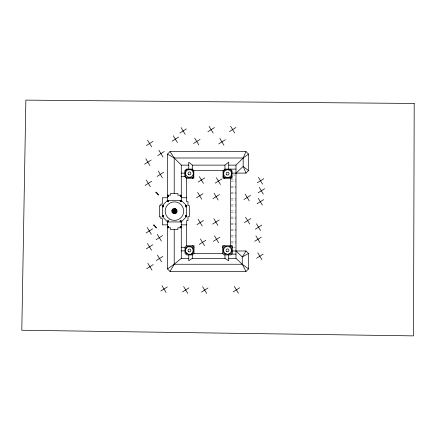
<?xml version="1.0" encoding="UTF-8"?>
<svg xmlns="http://www.w3.org/2000/svg" width="436" height="436" viewBox="0 0 436 436"><rect width="100%" height="100%" fill="white"/><g stroke="black" fill="none" stroke-linecap="round" stroke-linejoin="round"><path stroke-width="0.33" stroke-dasharray="2.18 1.64" d="M232.938 175.032L235.375 175.032M231.107 179.91L235.985 179.91M231.107 181.376L235.985 181.376M231.107 186.254L235.985 186.254M231.107 187.442L235.985 187.442M231.107 192.32L235.985 192.32M231.107 193.633L235.985 193.633M231.107 198.511L235.985 198.511M231.107 200.01L235.985 200.01M231.107 204.887L235.985 204.887M231.107 206.037L235.985 206.037M231.107 210.91L235.985 210.91M231.107 212.207L235.985 212.207M231.107 217.079L235.985 217.079M231.107 218.316L235.985 218.316M231.107 223.194L235.985 223.194M231.107 224.436L235.985 224.436M231.107 229.314L235.985 229.314M231.107 230.584L235.985 230.584M231.107 235.462L235.985 235.462M231.107 236.966L235.985 236.966M231.107 241.844L235.985 241.844M231.107 242.945L235.985 242.945M233.549 247.822L235.375 247.822"/><path stroke-width="0.65" d="M155.984 192.456L156.731 192.39L156.938 193.437L158.393 194.511L158.404 195.175L156.017 192.074M172.285 211.128C177.615 202.865 177.615 219.39 172.285 211.128L176.607 211.128M173.888 213.209L175.005 209.04M228.715 165.124L235.985 165.124L243.174 157.995L246.008 151.581L248.515 154.088L248.515 170.607L246.008 173.108L232.039 173.108M173.365 212.997L175.528 209.258M167.506 221.946L181.283 221.94L186.564 216.534L186.564 205.716L181.283 200.309L167.506 200.309L162.328 205.716L162.323 216.534L163.429 216.534L163.091 216.196L162.328 216.534L167.506 221.94L167.844 221.608L168.601 221.94L168.607 220.839L167.506 220.839L167.506 268.974L170.007 271.475L174.215 264.249L181.283 258.346L188.761 258.346M246.008 250.989L242.263 256.962L242.263 264.249L246.008 271.475L248.515 268.974L248.515 253.49L246.008 250.989L232.404 250.989M167.506 200.309L167.844 200.647L168.607 200.309L168.607 201.41L167.506 201.41L167.506 154.088L170.007 151.581L246.008 151.581M167.359 196.282L167.697 195.949L168.46 196.282L167.359 196.282L167.359 195.181L170.536 195.181L170.536 193.459L177.888 193.459L177.888 195.181L181.283 195.181L180.945 195.519L180.182 195.181L180.182 196.282L181.283 196.282L180.945 195.944L180.182 196.282M167.359 195.181L167.697 195.519L168.46 195.181L168.46 196.282M167.506 201.41L167.844 201.072L168.607 201.41M162.666 206.484L162.328 206.822L163.429 206.822L163.429 205.716L162.328 205.716L162.666 206.484L163.429 206.822M163.091 206.484L163.429 205.716M192.292 178.27L193.835 176.727M163.429 215.433L162.323 215.433L162.661 215.771L163.429 215.433L163.429 216.534M180.182 201.41L180.52 201.072L181.283 201.41L180.182 201.41L180.182 200.309L180.52 200.647L181.283 200.309M172.918 212.654L175.975 209.602M168.269 221.608L168.607 220.839M185.464 206.822L185.801 206.484L186.564 206.822L185.464 206.822L185.464 205.716L186.564 205.716L186.227 206.054L185.464 205.716M168.607 226.693L168.269 227.031L167.506 226.693L168.607 226.693L168.607 227.794L168.269 227.456L167.506 227.794L170.536 227.794L170.536 229.521L177.888 229.521L177.888 227.794L181.283 227.794L180.945 227.456L180.182 227.794L180.182 226.693L181.283 226.693L180.945 227.031L180.182 226.693M185.464 216.534L185.801 216.196L186.564 216.534L185.464 216.534L185.464 215.433L186.564 215.433L186.227 215.771L185.464 215.433M181.283 221.94L180.945 221.602L180.182 221.94L180.182 220.839L181.283 220.839L181.283 258.346M180.182 220.839L180.52 221.177L181.283 220.839M230.497 178.27L232.039 176.727M222.627 253.36L222.627 245.746L232.404 245.746L232.404 253.36L230.857 254.902L224.175 254.902L222.627 253.36L194.02 253.36L192.472 254.902L186.564 254.902L185.022 253.36L185.022 247.288L186.564 245.746L186.564 220.703L187.976 220.703L187.976 216.534L189.42 216.534L189.42 205.716L187.976 205.716L187.976 201.732L186.564 201.732L186.564 178.27M222.627 247.288L224.175 245.746M235.985 173.108L243.174 166.459L243.174 157.995L248.515 154.088M193.835 170.661L193.835 178.27L186.385 178.27L184.842 176.727L184.842 170.661L186.385 169.114L192.292 169.114L193.835 170.661L223.041 170.661L224.96 169.114L235.985 169.114M188.761 169.114L188.761 162.187L192.292 165.124L224.96 165.124L228.715 162.187L228.715 169.114M167.506 268.974L174.215 264.249L242.263 264.249L248.515 268.974M228.715 254.902L228.715 260.777L224.96 258.346L192.292 258.346L188.761 260.777L188.761 254.902M146.376 145.553L152.922 141.438M179.899 133.013L186.445 128.898M172.106 141.171L178.651 137.051M157.707 155.63L164.252 151.515M144.627 164.149L151.172 160.028M207.907 131.71L214.452 127.595M193.508 143.509L200.053 139.395M157.08 176.422L163.62 172.302M229.412 131.628L235.958 127.508M145.112 185.431L151.657 181.311M218.698 143.907L225.243 139.787M198.162 182.041L204.702 177.921M215.182 183.147L221.728 179.027M196.451 197.824L202.991 193.704M146.071 232.971L152.616 228.851M212.904 198.669L219.45 194.554M156.072 239.702L162.617 235.587M146.245 248.88L152.791 244.765M257.3 182.798L263.845 178.678M196.925 224.644L203.47 220.529M243.958 199.525L250.504 195.404M258.09 192.837L264.636 188.717M212.637 224.088L219.183 219.973M156.279 260.543L162.824 256.428M146.676 268.74L153.221 264.619M257.104 203.737L263.649 199.623M199.268 244.373L205.814 240.258M213.335 241.331L219.88 237.217M244.394 222.643L250.94 218.523M255.294 229.2L261.84 225.08M160.775 291.03L167.32 286.915M254.733 241.299L261.278 237.179M182.461 291.957L189.006 287.836M201.448 292.109L207.994 287.989M256.597 258.27L263.142 254.15M233.162 291.88L239.702 287.76M172.574 212.207L176.318 210.048M248.515 253.49L242.263 256.962L235.985 250.989M172.362 211.683L176.531 210.566M167.506 154.088L174.215 157.995L243.174 157.995M170.007 151.581L174.215 157.995L181.283 165.124L188.761 165.124M181.283 173.108L184.842 173.108M181.283 176.596L184.842 176.596M155.81 192.276L156.224 192.276M167.506 197.748L162.328 197.748L162.328 204.075L160.851 204.075L160.851 205.716L159.314 205.716L159.314 216.866L160.851 216.866L160.851 218.703L162.328 218.703L162.328 224.867L167.506 224.867M181.283 197.748L186.564 197.748M162.666 206.054L163.091 206.054M167.506 220.839L168.269 221.177M181.283 224.867L186.564 224.867M153.728 225.145L154.142 225.145M186.564 245.746L194.02 245.746L194.02 253.36M226.077 246.7L224.567 246.7L223.581 247.686L223.581 252.962L224.567 253.948L226.077 253.948M228.955 246.7L230.464 246.7L231.445 247.686L231.445 252.962L230.464 253.948L228.955 253.948M181.283 247.288L185.022 247.288M181.283 250.896L185.022 250.896M187.535 253.948L186.962 253.948L185.976 252.962L185.976 252.34M191.35 253.948L192.08 253.948L193.061 252.962L193.061 247.686L192.08 246.7L186.962 246.7L185.976 247.686L185.976 248.694M231.603 254.155L235.985 254.155M228.715 258.346L235.985 258.346L242.263 264.249M170.007 271.475L246.008 271.475M188.058 169.708L190.897 169.724M172.362 210.566L176.531 211.683M172.574 210.048L176.318 212.207M248.515 170.607L243.174 166.459L246.008 173.108M230.497 169.114L232.039 170.661L232.039 178.27L223.041 178.27L223.041 170.661M223.041 176.727L224.589 178.27M230.857 245.746L232.404 247.288M172.918 209.602L175.975 212.654M192.472 245.746L194.02 247.288M230.584 126.211L234.688 132.991M258.472 177.376L262.576 184.155M259.262 187.42L263.366 194.2M258.276 198.32L262.379 205.1M219.869 138.49L223.973 145.264M209.078 126.293L213.182 133.073M245.13 194.107L249.234 200.882M256.466 223.782L260.57 230.562M245.566 217.226L249.67 224M255.905 235.881L260.009 242.661M194.679 138.092L198.783 144.872M216.354 177.73L220.458 184.51M257.769 252.853L261.873 259.627M181.071 127.595L185.175 134.375M214.076 193.252L218.18 200.031M199.334 176.624L203.438 183.398M173.277 135.754L177.381 142.534M213.814 218.67L217.913 225.45M197.622 192.407L201.721 199.187M214.507 235.914L218.61 242.694M158.878 150.213L162.982 156.993M198.097 219.226L202.2 226.006M147.548 140.136L151.652 146.916M234.334 286.463L238.438 293.243M200.44 238.955L204.544 245.735M158.252 171.005L162.356 177.779M145.798 158.731L149.902 165.511M146.283 180.014L150.387 186.793M202.626 286.692L206.724 293.466M157.243 234.285L161.347 241.064M183.632 286.539L187.736 293.319M147.243 227.554L151.346 234.334M157.451 255.125L161.554 261.905M147.417 243.462L151.521 250.242M161.947 285.613L166.051 292.393M147.853 263.322L151.951 270.102M173.365 209.258L175.528 212.997M173.888 209.04L175.005 213.209M235.985 165.124L235.985 258.346M230.497 177.959L230.497 246.351M224.96 165.124L224.96 169.114M224.96 254.902L224.96 258.346M192.292 165.124L192.292 169.114M192.292 254.902L192.292 258.346M186.227 206.054L186.227 206.484M186.227 215.771L186.227 216.196M185.801 206.054L185.801 206.484M185.801 215.771L185.801 216.196M181.283 165.124L181.283 201.41M180.945 195.519L180.945 195.944M180.945 200.647L180.945 201.072M180.945 221.177L180.945 221.602M180.945 227.031L180.945 227.456M180.52 195.519L180.52 195.944M180.52 200.647L180.52 201.072M180.52 221.177L180.52 221.602M180.52 227.031L180.52 227.456M174.444 208.969L174.444 213.286M174.215 157.995L174.215 193.459M174.215 229.521L174.215 264.249M168.269 200.647L168.269 201.072M168.269 227.031L168.269 227.456M168.122 195.519L168.122 195.949M167.844 200.647L167.844 201.072M167.844 221.177L167.844 221.608M167.844 227.031L167.844 227.456M167.697 195.519L167.697 195.949M163.091 215.771L163.091 216.196M162.661 215.771L162.661 216.196M153.935 224.938L153.935 225.352M414.2 103.463L413.502 335.878L21.8 330.237L25.871 100.122L414.2 103.463M153.919 225.129L156.328 228.044L156.311 227.379L154.862 226.306L154.649 225.259L153.919 225.129M171.833 210.425C170.808 213.749 176.286 215.215 177.06 211.825C178.084 208.506 172.607 207.035 171.833 210.425M193.388 173.348C193.475 176.253 189.96 178.28 187.485 176.754A3.929 3.929 0 0 1 187.485 169.942C189.96 168.416 193.475 170.443 193.388 173.348M185.643 249.501C184.15 254.33 192.118 256.461 193.241 251.534C194.729 246.705 186.766 244.569 185.643 249.501M231.5 173.637L231.369 174.656A3.929 3.929 0 0 1 229.538 177.043L227.57 177.572L225.603 177.043A3.929 3.929 0 0 1 225.603 170.231L227.57 169.708L229.538 170.231A3.929 3.929 0 0 1 231.369 172.618L231.5 173.637M186.63 169.708L185.431 170.907L185.431 176.482L186.63 177.681L192.047 177.681L193.246 176.482L193.246 170.907L192.047 169.708L186.63 169.708M231.445 176.482L230.252 177.681L224.834 177.681L223.635 176.482L223.635 170.945L225.172 169.708L230.252 169.708L231.445 170.907L231.445 176.482M226.497 246.525L225.548 246.918A3.929 3.929 0 0 0 225.548 253.73L227.516 254.259L229.483 253.73A3.929 3.929 0 0 0 229.483 246.918L226.497 246.525M169.817 219.145A9.26 9.26 0 0 0 183.709 211.128A9.26 9.26 0 0 0 169.817 203.105A9.26 9.26 0 0 0 169.817 219.145M226.796 251.567A1.439 1.439 0 0 0 228.955 250.324A1.439 1.439 0 0 0 226.796 249.081A1.439 1.439 0 0 0 226.796 251.567M188.723 251.763A1.439 1.439 0 0 0 190.875 250.515A1.439 1.439 0 0 0 188.723 249.272A1.439 1.439 0 0 0 188.723 251.763M226.851 174.88A1.439 1.439 0 0 0 229.009 173.637A1.439 1.439 0 0 0 226.851 172.394A1.439 1.439 0 0 0 226.851 174.88M188.734 174.591A1.439 1.439 0 0 0 190.892 173.348A1.439 1.439 0 0 0 188.734 172.106A1.439 1.439 0 0 0 188.734 174.591"/></g></svg>
